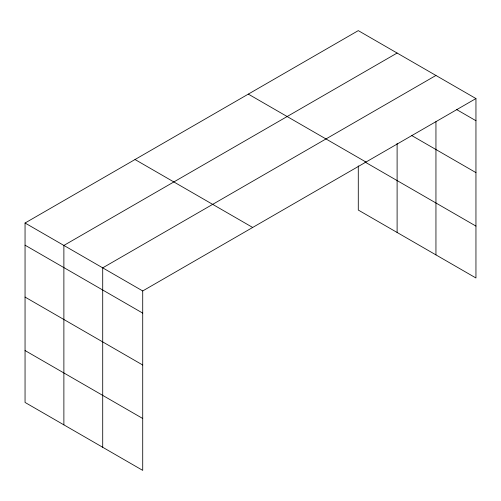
<?xml version="1.0" encoding="UTF-8"?>
<svg xmlns="http://www.w3.org/2000/svg" width="501" height="501" viewBox="0 0 501 501"><rect width="100%" height="100%" fill="white"/><g stroke="black" fill="none" stroke-linecap="round" stroke-linejoin="round"><path stroke-width="0.75" d="M475.95 98.559L358.284 30.624L25.05 223.014L25.05 402.441L142.716 470.376L142.716 290.949L475.95 98.559L475.95 277.986L358.284 210.051L358.284 165.9M435.945 121.637L435.945 254.89M397.111 53.043L63.877 245.434L63.877 424.861M435.945 75.457L102.711 267.847L102.711 447.28M456.611 109.556L475.95 120.722M411.841 135.608L475.95 172.62M248.314 94.113L365.98 162.048M364.978 162.017L475.95 226.089M135.019 159.525L252.686 227.46M25.05 223.014L142.716 290.949M25.05 245.177L142.716 313.112M25.05 297.074L142.716 365.01M25.05 350.543L142.716 418.479M397.111 143.374L397.111 232.47"/></g></svg>
